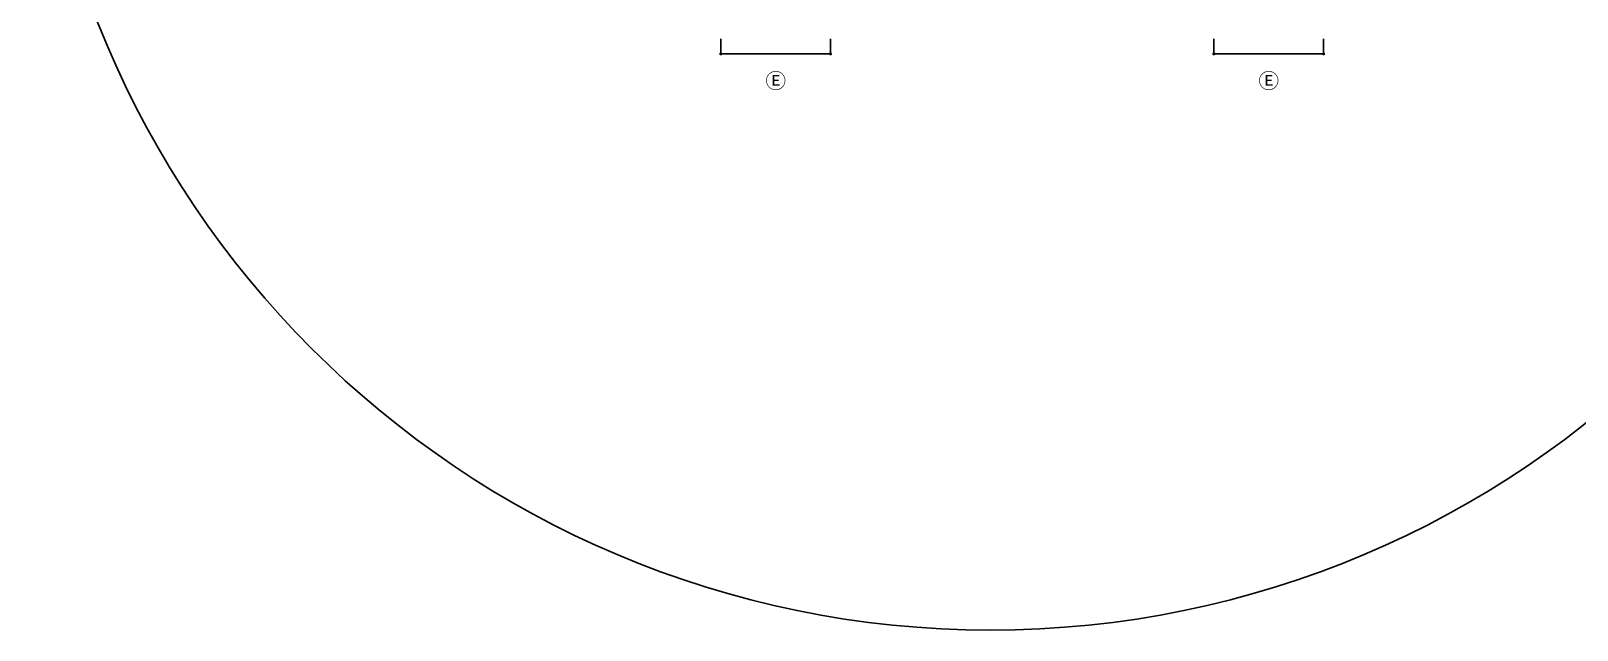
# Model space of a CAD drawing. Header units: millimetres. Extents: x -69382 to 174843, y -46375 to 101648.
# Drawn here: x -16279 to -6055, y -28069 to -24108 of the extents above; entities that cross this region are included whole.
import ezdxf

# ---------------------------------------------------------------- set-up
doc = ezdxf.new("R2010")
doc.units = ezdxf.units.MM
doc.header["$LTSCALE"] = 1000
doc.layers.add('-길작업', color=255, linetype='Continuous')
doc.layers.add('DIM1', color=1, linetype='Continuous')
doc.styles.add('WGTXT', font='DotumChe.ttf')
doc.dimstyles.new('DIM-01', dxfattribs={"dimscale": 100, "dimtxt": 3, "dimasz": 0.6, "dimexe": 0, "dimexo": 0, "dimgap": 1, "dimtad": 1, "dimdec": 0, "dimrnd": 0.001, "dimzin": 1, "dimdsep": 46, "dimlunit": 6, "dimtxsty": 'WGTXT', "dimblk": 'DOT', "dimcen": 0, "dimclrd": 1, "dimclre": 1, "dimclrt": 3, "dimadec": 4, "dimazin": 0, "dimtfac": 1, "dimtdec": 0, "dimtix": 1, "dimtmove": 2, "dimatfit": 3, "dimldrblk": 'DOT', "dimfxl": 1.5, "dimlwd": -1, "dimarcsym": 0})

# ---------------------------------------------------------------- blocks, each defined once
blk = doc.blocks.new('_Dot')
at = {"layer": 'DIM1'}
blk.add_line((0, 0), (-1, 0), dxfattribs=at)
at = {"layer": 'DIM1', "const_width": 0.5}
blk.add_lwpolyline([(-0.25, 0, 1), (0.25, 0, 1)], format="xyb", close=True, dxfattribs=at)
blk = doc.blocks.new('*D444')
at = {"color": 1, "linetype": 'ByBlock', "lineweight": -2, "transparency": 16777216}
for p, q in [((-11717, -24160), (-11717, -24260)), ((-10992, -24160), (-10992, -24260))]:
    blk.add_line(p, q, dxfattribs=at)
at = {"color": 1, "transparency": 16777216}
blk.add_line((-11697, -24260), (-11012, -24260), dxfattribs=at)
at = {"layer": 'Defpoints', "color": 0, "linetype": 'ByBlock', "transparency": 16777216}
for p in [(-11717, -24110), (-10992, -24110), (-10992, -24260)]:
    blk.add_point(p, dxfattribs=at)
at = {"color": 1, "linetype": 'ByBlock', "transparency": 16777216, "xscale": 20, "yscale": 20, "zscale": 20, "rotation": 180}
blk.add_blockref('_Dot', (-11717, -24260), dxfattribs=at)
at = {"color": 1, "linetype": 'ByBlock', "transparency": 16777216, "xscale": 20, "yscale": 20, "zscale": 20}
blk.add_blockref('_Dot', (-10992, -24260), dxfattribs=at)
at = {"color": 3, "linetype": 'ByBlock', "transparency": 16777216, "insert": (-11354, -24444), "char_height": 100, "attachment_point": 5, "style": 'WGTXT'}
blk.add_mtext('Ⓔ', dxfattribs=at)
blk = doc.blocks.new('*D467')
at = {"color": 1, "linetype": 'ByBlock', "lineweight": -2, "transparency": 16777216}
for p, q in [((-8457, -24160), (-8457, -24260)), ((-7731, -24160), (-7731, -24260))]:
    blk.add_line(p, q, dxfattribs=at)
at = {"color": 1, "transparency": 16777216}
blk.add_line((-7751, -24260), (-8437, -24260), dxfattribs=at)
at = {"layer": 'Defpoints', "color": 0, "linetype": 'ByBlock', "transparency": 16777216}
for p in [(-8457, -24110), (-7731, -24110), (-8457, -24260)]:
    blk.add_point(p, dxfattribs=at)
at = {"color": 1, "linetype": 'ByBlock', "transparency": 16777216, "xscale": 20, "yscale": 20, "zscale": 20, "rotation": 180}
blk.add_blockref('_Dot', (-8457, -24260), dxfattribs=at)
at = {"color": 1, "linetype": 'ByBlock', "transparency": 16777216, "xscale": 20, "yscale": 20, "zscale": 20}
blk.add_blockref('_Dot', (-7731, -24260), dxfattribs=at)
at = {"color": 3, "linetype": 'ByBlock', "transparency": 16777216, "insert": (-8094, -24444), "char_height": 100, "attachment_point": 5, "style": 'WGTXT'}
blk.add_mtext('Ⓔ', dxfattribs=at)

msp = doc.modelspace()

# ---------------------------------------------------------------- linework, layer by layer
at = {"layer": '-길작업', "color": 3}
msp.add_circle((-9933.4862, -21723.1849), 6345.4156, dxfattribs=at)

# ---------------------------------------------------------------- dimensions: what is measured, and where the dimension line sits
at = {"linetype": 'ByBlock'}
dim = msp.add_linear_dim(base=(-10991.6253, -24260.0046), p1=(-11717.0251, -24110.0046), p2=(-10991.6253, -24110.0046), text='Ⓔ', dimstyle='DIM-01', override={"dimtxt": 1, "dimasz": 0.2, "dimexo": 0.5, "dimfxl": 1.25}, dxfattribs=at)
dim.commit()
dim.dimension.update_dxf_attribs({"geometry": '*D444', "text_midpoint": (-11354.3252, -24443.5445), "dimtype": 160})
dim = msp.add_linear_dim(base=(-8456.8808, -24260.0046), p1=(-7731.481, -24110.0046), p2=(-8456.8808, -24110.0046), angle=180, text='Ⓔ', dimstyle='DIM-01', override={"dimtxt": 1, "dimasz": 0.2, "dimexo": 0.5, "dimfxl": 1.25}, dxfattribs=at)
dim.commit()
dim.dimension.update_dxf_attribs({"geometry": '*D467', "text_midpoint": (-8094.1809, -24443.5445), "dimtype": 160})

doc.saveas('drawing.dxf')
